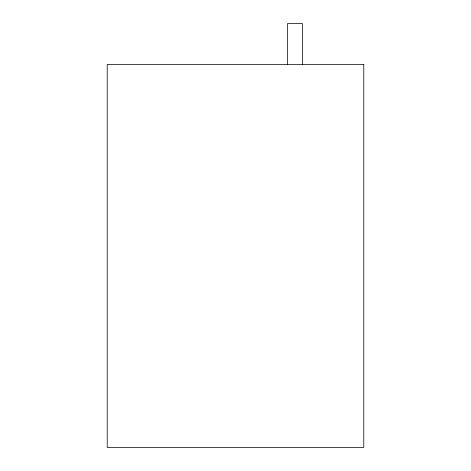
<?xml version="1.0" encoding="UTF-8"?>
<svg xmlns="http://www.w3.org/2000/svg" width="471" height="471" viewBox="0 0 471 471"><rect width="100%" height="100%" fill="white"/><g stroke="black" fill="none" stroke-linecap="round" stroke-linejoin="round"><path stroke-width="0.71" d="M302.429 64.45L302.429 23.55L287.557 23.55L287.557 64.45M363.783 64.45L107.217 64.45L107.217 447.45L363.783 447.45L363.783 64.45"/></g></svg>
